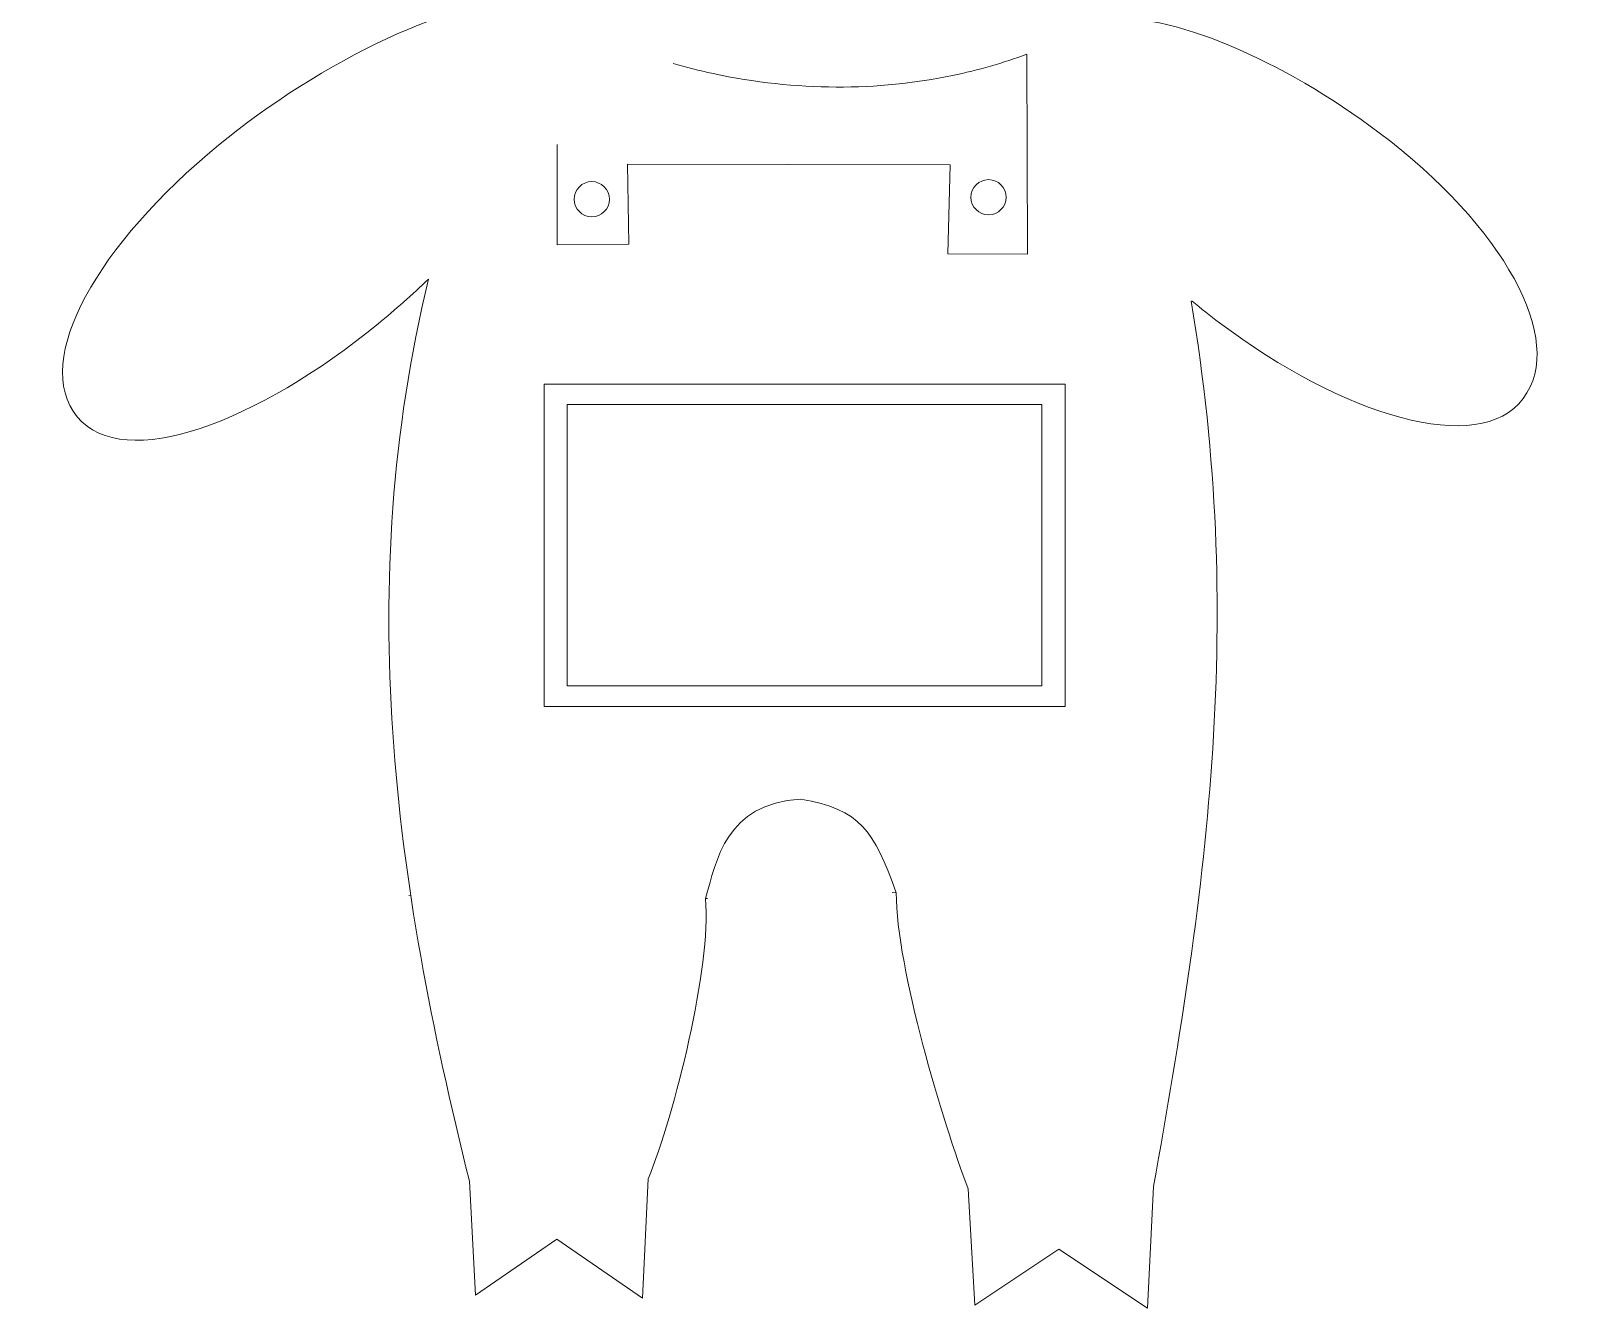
# Model space of a CAD drawing. Header units: centimetres. Extents: x -21.6 to 35.6, y -35.6 to 48.3.
# Drawn here: x 11.87 to 15.146, y 42.061 to 44.784 of the extents above; entities that cross this region are included whole.
import ezdxf
from ezdxf.lldxf.tags import DXFTag

# ---------------------------------------------------------------- set-up
doc = ezdxf.new("R2010")
doc.units = ezdxf.units.CM
doc.header["$MEASUREMENT"] = 0
doc.layers.add('layer 1', color=7, linetype='Continuous')
tags = doc.linetypes.add('New Line2', pattern=[1.5, 1, -0.5]).pattern_tags.tags
tags[6:7] = [DXFTag(74, 4), DXFTag(75, 0), DXFTag(340, '0'), DXFTag(46, 1.0), DXFTag(50, 0.0), DXFTag(44, 0.0), DXFTag(45, 0.0)]
tags[4:5] = [DXFTag(74, 4), DXFTag(75, 0), DXFTag(340, '0'), DXFTag(46, 1.0), DXFTag(50, 0.0), DXFTag(44, 0.0), DXFTag(45, 0.0)]

msp = doc.modelspace()

# ---------------------------------------------------------------- linework, layer by layer
at = {"layer": 'layer 1', "color": 250, "lineweight": 9}
for points, knots in [([(13.99818, 46.10705), (13.97431, 45.98879), (13.98201, 45.87995), (14.0138, 45.84906), (14.0138, 45.84906), (14.09141, 45.77368), (14.5406, 45.73053), (14.6646, 46.00949), (14.6646, 46.00949), (14.70347, 46.15955), (14.55481, 46.17974), (14.47711, 46.25534), (14.47711, 46.25534), (14.4118, 46.31889), (14.44661, 46.43709), (14.28517, 46.4689), (14.28517, 46.4689), (14.21463, 46.45787), (14.15787, 46.41935), (14.11349, 46.36645), (14.11349, 46.36645), (14.10242, 46.37425), (14.09118, 46.38189), (14.07979, 46.38937), (14.07979, 46.38937), (14.14194, 46.42341), (14.18234, 46.48103), (14.19094, 46.57318), (14.19094, 46.57318), (14.21394, 46.81967), (14.06979, 46.94397), (13.77294, 46.98942), (13.77294, 46.98942), (13.47609, 47.03488), (13.17826, 46.88405), (13.15527, 46.71029), (13.15527, 46.71029), (13.15112, 46.67893), (13.15467, 46.64885), (13.16495, 46.62043), (13.16495, 46.62043), (13.13648, 46.6238), (13.11005, 46.62524), (13.08559, 46.62501), (13.08559, 46.62501), (13.05921, 46.65685), (13.02645, 46.68481), (12.98626, 46.70697), (12.98626, 46.70697), (12.83883, 46.73346), (12.82545, 46.59438), (12.74605, 46.54966), (12.74605, 46.54966), (12.65159, 46.49647), (12.51282, 46.52105), (12.50187, 46.36), (12.50187, 46.36), (12.50744, 46.31339), (12.52475, 46.27192), (12.55017, 46.23544), (12.55017, 46.23544), (12.46798, 46.13025), (12.41133, 46.00594), (12.38841, 45.86716), (12.38841, 45.86716), (12.32245, 45.46792), (12.55467, 45.065), (12.93929, 44.84124), (12.93929, 44.84124), (12.7887, 44.86875), (12.48439, 44.71607), (12.27005, 44.54014), (12.27005, 44.54014), (12.01501, 44.33079), (11.86967, 44.08209), (11.96894, 43.96116), (11.96894, 43.96116), (12.0682, 43.84024), (12.35542, 43.95), (12.61047, 44.15935), (12.61047, 44.15935), (12.64689, 44.18925), (12.68301, 44.2213), (12.71789, 44.25464), (12.71789, 44.25464), (12.55916, 43.59639), (12.64405, 42.97642), (12.80517, 42.33135), (12.80517, 42.33135), (12.80517, 42.33135), (12.81836, 42.08841), (12.81836, 42.08841), (12.81836, 42.08841), (12.81836, 42.08841), (12.9919, 42.20771), (12.9919, 42.20771), (12.9919, 42.20771), (12.9919, 42.20771), (13.17415, 42.08199), (13.17415, 42.08199), (13.17415, 42.08199), (13.17415, 42.08199), (13.18654, 42.33646), (13.18654, 42.33646), (13.18654, 42.33646), (13.24251, 42.47435), (13.32146, 42.78745), (13.30863, 42.93435), (13.30863, 42.93435), (13.33205, 43.01564), (13.35145, 43.13621), (13.51142, 43.14588), (13.51142, 43.14588), (13.64012, 43.12367), (13.66702, 43.07908), (13.71524, 42.94643), (13.71524, 42.94643), (13.71556, 42.78459), (13.81551, 42.45393), (13.86872, 42.31524), (13.86872, 42.31524), (13.86872, 42.31524), (13.88268, 42.06693), (13.88268, 42.06693), (13.88268, 42.06693), (13.88268, 42.06693), (14.06231, 42.18623), (14.06231, 42.18623), (14.06231, 42.18623), (14.06231, 42.18623), (14.25095, 42.06051), (14.25095, 42.06051), (14.25095, 42.06051), (14.25095, 42.06051), (14.26405, 42.32022), (14.26405, 42.32022), (14.26405, 42.32022), (14.38001, 42.96465), (14.45766, 43.53541), (14.34414, 44.20749), (14.34414, 44.20749), (14.34497, 44.20751), (14.34582, 44.20753), (14.34667, 44.20757), (14.34667, 44.20757), (14.36541, 44.19189), (14.38469, 44.17656), (14.40448, 44.16165), (14.40448, 44.16165), (14.668, 43.96307), (14.95795, 43.87481), (15.05211, 43.99975), (15.05211, 43.99975), (15.14626, 44.1247), (15.00897, 44.36793), (14.74545, 44.56651), (14.74545, 44.56651), (14.5409, 44.72066), (14.29605, 44.82749), (14.15269, 44.80914), (14.15269, 44.80914), (14.37283, 44.93759), (14.52957, 45.14416), (14.5718, 45.39989), (14.5718, 45.39989), (14.59743, 45.55509), (14.57801, 45.71087), (14.52209, 45.85645)], [0, 0, 0, 0, 0.0232558, 0.0232558, 0.0232558, 0.0232558, 0.0465116, 0.0465116, 0.0465116, 0.0465116, 0.0697674, 0.0697674, 0.0697674, 0.0697674, 0.0930233, 0.0930233, 0.0930233, 0.0930233, 0.1162791, 0.1162791, 0.1162791, 0.1162791, 0.1395349, 0.1395349, 0.1395349, 0.1395349, 0.1627907, 0.1627907, 0.1627907, 0.1627907, 0.1860465, 0.1860465, 0.1860465, 0.1860465, 0.2093023, 0.2093023, 0.2093023, 0.2093023, 0.2325581, 0.2325581, 0.2325581, 0.2325581, 0.255814, 0.255814, 0.255814, 0.255814, 0.2790698, 0.2790698, 0.2790698, 0.2790698, 0.3023256, 0.3023256, 0.3023256, 0.3023256, 0.3255814, 0.3255814, 0.3255814, 0.3255814, 0.3488372, 0.3488372, 0.3488372, 0.3488372, 0.372093, 0.372093, 0.372093, 0.372093, 0.3953488, 0.3953488, 0.3953488, 0.3953488, 0.4186047, 0.4186047, 0.4186047, 0.4186047, 0.4418605, 0.4418605, 0.4418605, 0.4418605, 0.4651163, 0.4651163, 0.4651163, 0.4651163, 0.4883721, 0.4883721, 0.4883721, 0.4883721, 0.5116279, 0.5116279, 0.5116279, 0.5116279, 0.5348837, 0.5348837, 0.5348837, 0.5348837, 0.5581395, 0.5581395, 0.5581395, 0.5581395, 0.5813953, 0.5813953, 0.5813953, 0.5813953, 0.6046512, 0.6046512, 0.6046512, 0.6046512, 0.627907, 0.627907, 0.627907, 0.627907, 0.6511628, 0.6511628, 0.6511628, 0.6511628, 0.6744186, 0.6744186, 0.6744186, 0.6744186, 0.6976744, 0.6976744, 0.6976744, 0.6976744, 0.7209302, 0.7209302, 0.7209302, 0.7209302, 0.744186, 0.744186, 0.744186, 0.744186, 0.7674419, 0.7674419, 0.7674419, 0.7674419, 0.7906977, 0.7906977, 0.7906977, 0.7906977, 0.8139535, 0.8139535, 0.8139535, 0.8139535, 0.8372093, 0.8372093, 0.8372093, 0.8372093, 0.8604651, 0.8604651, 0.8604651, 0.8604651, 0.8837209, 0.8837209, 0.8837209, 0.8837209, 0.9069767, 0.9069767, 0.9069767, 0.9069767, 0.9302326, 0.9302326, 0.9302326, 0.9302326, 0.9534884, 0.9534884, 0.9534884, 0.9534884, 1, 1, 1, 1]), ([(13.23932, 44.71397), (13.26733, 44.70602), (13.2958, 44.69892), (13.32468, 44.69274), (13.32468, 44.69274), (13.50253, 44.65468), (13.67652, 44.6554), (13.83563, 44.68866), (13.83563, 44.68866), (13.89024, 44.70008), (13.94313, 44.71528), (13.99406, 44.73393), (13.99406, 44.73393), (13.99406, 44.73393), (13.9953, 44.3076), (13.9953, 44.3076), (13.9953, 44.3076), (13.9953, 44.3076), (13.82554, 44.30858), (13.82554, 44.30858), (13.82554, 44.30858), (13.82554, 44.30858), (13.83057, 44.49794), (13.83057, 44.49794), (13.83057, 44.49794), (13.83057, 44.49794), (13.14198, 44.49977), (13.14198, 44.49977), (13.14198, 44.49977), (13.14198, 44.49977), (13.14484, 44.32871), (13.14484, 44.32871), (13.14484, 44.32871), (13.14484, 44.32871), (12.99242, 44.32742), (12.99242, 44.32742), (12.99242, 44.32742), (12.99242, 44.32742), (12.99242, 44.54124), (12.99242, 44.54124)], [0, 0, 0, 0, 0.0909091, 0.0909091, 0.0909091, 0.0909091, 0.1818182, 0.1818182, 0.1818182, 0.1818182, 0.2727273, 0.2727273, 0.2727273, 0.2727273, 0.3636364, 0.3636364, 0.3636364, 0.3636364, 0.4545455, 0.4545455, 0.4545455, 0.4545455, 0.5454545, 0.5454545, 0.5454545, 0.5454545, 0.6363636, 0.6363636, 0.6363636, 0.6363636, 0.7272727, 0.7272727, 0.7272727, 0.7272727, 0.8181818, 0.8181818, 0.8181818, 0.8181818, 1, 1, 1, 1]), ([(13.91209, 44.46658), (13.89139, 44.46658), (13.87461, 44.4498), (13.87461, 44.42909), (13.87461, 44.42909), (13.8746, 44.40838), (13.89139, 44.3916), (13.91209, 44.3916), (13.91209, 44.3916), (13.9328, 44.3916), (13.94958, 44.40838), (13.94958, 44.42909), (13.94958, 44.42909), (13.94959, 44.4498), (13.9328, 44.46658), (13.91209, 44.46658)], [0, 0, 0, 0, 0.2, 0.2, 0.2, 0.2, 0.4, 0.4, 0.4, 0.4, 0.6, 0.6, 0.6, 0.6, 1, 1, 1, 1]), ([(13.91209, 44.46658), (13.89139, 44.46658), (13.87461, 44.4498), (13.87461, 44.42909), (13.87461, 44.42909), (13.8746, 44.40838), (13.89139, 44.3916), (13.91209, 44.3916), (13.91209, 44.3916), (13.9328, 44.3916), (13.94958, 44.40838), (13.94958, 44.42909), (13.94958, 44.42909), (13.94959, 44.4498), (13.9328, 44.46658), (13.91209, 44.46658)], [0, 0, 0, 0, 0.2, 0.2, 0.2, 0.2, 0.4, 0.4, 0.4, 0.4, 0.6, 0.6, 0.6, 0.6, 1, 1, 1, 1]), ([(13.91209, 44.46658), (13.89139, 44.46658), (13.87461, 44.4498), (13.87461, 44.42909), (13.87461, 44.42909), (13.8746, 44.40838), (13.89139, 44.3916), (13.91209, 44.3916), (13.91209, 44.3916), (13.9328, 44.3916), (13.94958, 44.40838), (13.94958, 44.42909), (13.94958, 44.42909), (13.94959, 44.44979), (13.9328, 44.46658), (13.91209, 44.46658)], [0, 0, 0, 0, 0.2, 0.2, 0.2, 0.2, 0.4, 0.4, 0.4, 0.4, 0.6, 0.6, 0.6, 0.6, 1, 1, 1, 1]), ([(13.91209, 44.46658), (13.89139, 44.46658), (13.87461, 44.4498), (13.87461, 44.42909), (13.87461, 44.42909), (13.8746, 44.40838), (13.89139, 44.3916), (13.91209, 44.3916), (13.91209, 44.3916), (13.9328, 44.3916), (13.94958, 44.40838), (13.94958, 44.42909), (13.94958, 44.42909), (13.94959, 44.44979), (13.9328, 44.46658), (13.91209, 44.46658)], [0, 0, 0, 0, 0.2, 0.2, 0.2, 0.2, 0.4, 0.4, 0.4, 0.4, 0.6, 0.6, 0.6, 0.6, 1, 1, 1, 1]), ([(13.91209, 44.46658), (13.89139, 44.46658), (13.87461, 44.44979), (13.87461, 44.42909), (13.87461, 44.42909), (13.8746, 44.40838), (13.89139, 44.3916), (13.91209, 44.3916), (13.91209, 44.3916), (13.9328, 44.3916), (13.94958, 44.40838), (13.94958, 44.42909), (13.94958, 44.42909), (13.94959, 44.44979), (13.9328, 44.46658), (13.91209, 44.46658)], [0, 0, 0, 0, 0.2, 0.2, 0.2, 0.2, 0.4, 0.4, 0.4, 0.4, 0.6, 0.6, 0.6, 0.6, 1, 1, 1, 1]), ([(13.91209, 44.46658), (13.89139, 44.46658), (13.87461, 44.44979), (13.87461, 44.42909), (13.87461, 44.42909), (13.8746, 44.40838), (13.89139, 44.3916), (13.91209, 44.3916), (13.91209, 44.3916), (13.9328, 44.3916), (13.94958, 44.40838), (13.94958, 44.42909), (13.94958, 44.42909), (13.94959, 44.44979), (13.9328, 44.46658), (13.91209, 44.46658)], [0, 0, 0, 0, 0.2, 0.2, 0.2, 0.2, 0.4, 0.4, 0.4, 0.4, 0.6, 0.6, 0.6, 0.6, 1, 1, 1, 1]), ([(13.91209, 44.46658), (13.89139, 44.46658), (13.87461, 44.44979), (13.87461, 44.42909), (13.87461, 44.42909), (13.8746, 44.40838), (13.89139, 44.3916), (13.91209, 44.3916), (13.91209, 44.3916), (13.9328, 44.3916), (13.94958, 44.40838), (13.94958, 44.42909), (13.94958, 44.42909), (13.94959, 44.44979), (13.9328, 44.46658), (13.91209, 44.46658)], [0, 0, 0, 0, 0.2, 0.2, 0.2, 0.2, 0.4, 0.4, 0.4, 0.4, 0.6, 0.6, 0.6, 0.6, 1, 1, 1, 1]), ([(13.91209, 44.46658), (13.89139, 44.46658), (13.87461, 44.44979), (13.87461, 44.42909), (13.87461, 44.42909), (13.8746, 44.40838), (13.89139, 44.3916), (13.91209, 44.3916), (13.91209, 44.3916), (13.9328, 44.3916), (13.94958, 44.40838), (13.94958, 44.42909), (13.94958, 44.42909), (13.94959, 44.44979), (13.9328, 44.46658), (13.91209, 44.46658)], [0, 0, 0, 0, 0.2, 0.2, 0.2, 0.2, 0.4, 0.4, 0.4, 0.4, 0.6, 0.6, 0.6, 0.6, 1, 1, 1, 1]), ([(13.91209, 44.46658), (13.89139, 44.46658), (13.87461, 44.44979), (13.87461, 44.42909), (13.87461, 44.42909), (13.8746, 44.40838), (13.89139, 44.3916), (13.91209, 44.3916), (13.91209, 44.3916), (13.9328, 44.3916), (13.94958, 44.40838), (13.94958, 44.42909), (13.94958, 44.42909), (13.94959, 44.44979), (13.9328, 44.46658), (13.91209, 44.46658)], [0, 0, 0, 0, 0.2, 0.2, 0.2, 0.2, 0.4, 0.4, 0.4, 0.4, 0.6, 0.6, 0.6, 0.6, 1, 1, 1, 1]), ([(13.91209, 44.46658), (13.89139, 44.46658), (13.87461, 44.44979), (13.87461, 44.42909), (13.87461, 44.42909), (13.8746, 44.40838), (13.89139, 44.3916), (13.91209, 44.3916), (13.91209, 44.3916), (13.9328, 44.3916), (13.94958, 44.40838), (13.94958, 44.42909), (13.94958, 44.42909), (13.94959, 44.44979), (13.9328, 44.46658), (13.91209, 44.46658)], [0, 0, 0, 0, 0.2, 0.2, 0.2, 0.2, 0.4, 0.4, 0.4, 0.4, 0.6, 0.6, 0.6, 0.6, 1, 1, 1, 1]), ([(13.91209, 44.46658), (13.89139, 44.46658), (13.87461, 44.44979), (13.87461, 44.42909), (13.87461, 44.42909), (13.8746, 44.40838), (13.89139, 44.3916), (13.91209, 44.3916), (13.91209, 44.3916), (13.9328, 44.3916), (13.94958, 44.40838), (13.94958, 44.42909), (13.94958, 44.42909), (13.94959, 44.44979), (13.9328, 44.46658), (13.91209, 44.46658)], [0, 0, 0, 0, 0.2, 0.2, 0.2, 0.2, 0.4, 0.4, 0.4, 0.4, 0.6, 0.6, 0.6, 0.6, 1, 1, 1, 1]), ([(13.91209, 44.46658), (13.89139, 44.46658), (13.87461, 44.44979), (13.87461, 44.42909), (13.87461, 44.42909), (13.8746, 44.40838), (13.89139, 44.3916), (13.91209, 44.3916), (13.91209, 44.3916), (13.9328, 44.3916), (13.94958, 44.40838), (13.94958, 44.42909), (13.94958, 44.42909), (13.94959, 44.44979), (13.9328, 44.46658), (13.91209, 44.46658)], [0, 0, 0, 0, 0.2, 0.2, 0.2, 0.2, 0.4, 0.4, 0.4, 0.4, 0.6, 0.6, 0.6, 0.6, 1, 1, 1, 1]), ([(13.91209, 44.46658), (13.89139, 44.46658), (13.87461, 44.44979), (13.87461, 44.42909), (13.87461, 44.42909), (13.8746, 44.40838), (13.89139, 44.3916), (13.91209, 44.3916), (13.91209, 44.3916), (13.9328, 44.3916), (13.94958, 44.40838), (13.94958, 44.42909), (13.94958, 44.42909), (13.94959, 44.44979), (13.9328, 44.46658), (13.91209, 44.46658)], [0, 0, 0, 0, 0.2, 0.2, 0.2, 0.2, 0.4, 0.4, 0.4, 0.4, 0.6, 0.6, 0.6, 0.6, 1, 1, 1, 1]), ([(13.91209, 44.46658), (13.89139, 44.46658), (13.87461, 44.44979), (13.87461, 44.42909), (13.87461, 44.42909), (13.8746, 44.40838), (13.89139, 44.3916), (13.91209, 44.3916), (13.91209, 44.3916), (13.9328, 44.3916), (13.94958, 44.40838), (13.94958, 44.42909), (13.94958, 44.42909), (13.94959, 44.44979), (13.9328, 44.46658), (13.91209, 44.46658)], [0, 0, 0, 0, 0.2, 0.2, 0.2, 0.2, 0.4, 0.4, 0.4, 0.4, 0.6, 0.6, 0.6, 0.6, 1, 1, 1, 1]), ([(13.91209, 44.46658), (13.89139, 44.46658), (13.87461, 44.44979), (13.87461, 44.42909), (13.87461, 44.42909), (13.8746, 44.40838), (13.89139, 44.3916), (13.91209, 44.3916), (13.91209, 44.3916), (13.9328, 44.3916), (13.94958, 44.40838), (13.94958, 44.42909), (13.94958, 44.42909), (13.94959, 44.44979), (13.9328, 44.46658), (13.91209, 44.46658)], [0, 0, 0, 0, 0.2, 0.2, 0.2, 0.2, 0.4, 0.4, 0.4, 0.4, 0.6, 0.6, 0.6, 0.6, 1, 1, 1, 1]), ([(13.91209, 44.46658), (13.89139, 44.46658), (13.87461, 44.44979), (13.87461, 44.42909), (13.87461, 44.42909), (13.8746, 44.40838), (13.89139, 44.3916), (13.91209, 44.3916), (13.91209, 44.3916), (13.9328, 44.3916), (13.94958, 44.40838), (13.94958, 44.42909), (13.94958, 44.42909), (13.94959, 44.44979), (13.9328, 44.46658), (13.91209, 44.46658)], [0, 0, 0, 0, 0.2, 0.2, 0.2, 0.2, 0.4, 0.4, 0.4, 0.4, 0.6, 0.6, 0.6, 0.6, 1, 1, 1, 1]), ([(13.91209, 44.46658), (13.89139, 44.46658), (13.87461, 44.44979), (13.87461, 44.42909), (13.87461, 44.42909), (13.8746, 44.40838), (13.89139, 44.3916), (13.91209, 44.3916), (13.91209, 44.3916), (13.9328, 44.3916), (13.94958, 44.40838), (13.94958, 44.42909), (13.94958, 44.42909), (13.94959, 44.44979), (13.9328, 44.46658), (13.91209, 44.46658)], [0, 0, 0, 0, 0.2, 0.2, 0.2, 0.2, 0.4, 0.4, 0.4, 0.4, 0.6, 0.6, 0.6, 0.6, 1, 1, 1, 1]), ([(13.91209, 44.46658), (13.89139, 44.46658), (13.87461, 44.44979), (13.87461, 44.42909), (13.87461, 44.42909), (13.8746, 44.40838), (13.89139, 44.3916), (13.91209, 44.3916), (13.91209, 44.3916), (13.9328, 44.3916), (13.94958, 44.40838), (13.94958, 44.42909), (13.94958, 44.42909), (13.94959, 44.44979), (13.9328, 44.46658), (13.91209, 44.46658)], [0, 0, 0, 0, 0.2, 0.2, 0.2, 0.2, 0.4, 0.4, 0.4, 0.4, 0.6, 0.6, 0.6, 0.6, 1, 1, 1, 1]), ([(13.91209, 44.46658), (13.89139, 44.46658), (13.87461, 44.44979), (13.87461, 44.42909), (13.87461, 44.42909), (13.8746, 44.40838), (13.89139, 44.3916), (13.91209, 44.3916), (13.91209, 44.3916), (13.9328, 44.3916), (13.94958, 44.40838), (13.94958, 44.42909), (13.94958, 44.42909), (13.94959, 44.44979), (13.9328, 44.46658), (13.91209, 44.46658)], [0, 0, 0, 0, 0.2, 0.2, 0.2, 0.2, 0.4, 0.4, 0.4, 0.4, 0.6, 0.6, 0.6, 0.6, 1, 1, 1, 1]), ([(13.91209, 44.46658), (13.89139, 44.46658), (13.87461, 44.44979), (13.87461, 44.42909), (13.87461, 44.42909), (13.8746, 44.40838), (13.89139, 44.3916), (13.91209, 44.3916), (13.91209, 44.3916), (13.9328, 44.3916), (13.94958, 44.40838), (13.94958, 44.42909), (13.94958, 44.42909), (13.94959, 44.44979), (13.9328, 44.46658), (13.91209, 44.46658)], [0, 0, 0, 0, 0.2, 0.2, 0.2, 0.2, 0.4, 0.4, 0.4, 0.4, 0.6, 0.6, 0.6, 0.6, 1, 1, 1, 1]), ([(13.91209, 44.46658), (13.89139, 44.46658), (13.87461, 44.44979), (13.87461, 44.42909), (13.87461, 44.42909), (13.8746, 44.40838), (13.89139, 44.3916), (13.91209, 44.3916), (13.91209, 44.3916), (13.9328, 44.3916), (13.94958, 44.40838), (13.94958, 44.42909), (13.94958, 44.42909), (13.94959, 44.44979), (13.9328, 44.46658), (13.91209, 44.46658)], [0, 0, 0, 0, 0.2, 0.2, 0.2, 0.2, 0.4, 0.4, 0.4, 0.4, 0.6, 0.6, 0.6, 0.6, 1, 1, 1, 1]), ([(13.10363, 44.42486), (13.10363, 44.44556), (13.08685, 44.46234), (13.06615, 44.46234), (13.06615, 44.46234), (13.04544, 44.46234), (13.02866, 44.44556), (13.02866, 44.42486), (13.02866, 44.42486), (13.02865, 44.40416), (13.04544, 44.38738), (13.06614, 44.38738), (13.06614, 44.38738), (13.08685, 44.38738), (13.10363, 44.40416), (13.10363, 44.42486)], [0, 0, 0, 0, 0.2, 0.2, 0.2, 0.2, 0.4, 0.4, 0.4, 0.4, 0.6, 0.6, 0.6, 0.6, 1, 1, 1, 1]), ([(13.10363, 44.42486), (13.10363, 44.44556), (13.08685, 44.46234), (13.06615, 44.46234), (13.06615, 44.46234), (13.04544, 44.46234), (13.02866, 44.44556), (13.02866, 44.42486), (13.02866, 44.42486), (13.02865, 44.40416), (13.04544, 44.38738), (13.06614, 44.38738), (13.06614, 44.38738), (13.08685, 44.38738), (13.10363, 44.40416), (13.10363, 44.42486)], [0, 0, 0, 0, 0.2, 0.2, 0.2, 0.2, 0.4, 0.4, 0.4, 0.4, 0.6, 0.6, 0.6, 0.6, 1, 1, 1, 1]), ([(13.10363, 44.42486), (13.10363, 44.44556), (13.08685, 44.46234), (13.06615, 44.46234), (13.06615, 44.46234), (13.04544, 44.46234), (13.02866, 44.44556), (13.02866, 44.42486), (13.02866, 44.42486), (13.02865, 44.40416), (13.04544, 44.38738), (13.06614, 44.38738), (13.06614, 44.38738), (13.08685, 44.38738), (13.10363, 44.40416), (13.10363, 44.42486)], [0, 0, 0, 0, 0.2, 0.2, 0.2, 0.2, 0.4, 0.4, 0.4, 0.4, 0.6, 0.6, 0.6, 0.6, 1, 1, 1, 1]), ([(13.10363, 44.42486), (13.10363, 44.44556), (13.08685, 44.46234), (13.06615, 44.46234), (13.06615, 44.46234), (13.04544, 44.46234), (13.02866, 44.44556), (13.02866, 44.42486), (13.02866, 44.42486), (13.02865, 44.40416), (13.04544, 44.38738), (13.06614, 44.38738), (13.06614, 44.38738), (13.08685, 44.38738), (13.10363, 44.40416), (13.10363, 44.42486)], [0, 0, 0, 0, 0.2, 0.2, 0.2, 0.2, 0.4, 0.4, 0.4, 0.4, 0.6, 0.6, 0.6, 0.6, 1, 1, 1, 1]), ([(13.10363, 44.42486), (13.10363, 44.44556), (13.08685, 44.46234), (13.06615, 44.46234), (13.06615, 44.46234), (13.04544, 44.46234), (13.02866, 44.44556), (13.02866, 44.42486), (13.02866, 44.42486), (13.02865, 44.40416), (13.04544, 44.38738), (13.06614, 44.38738), (13.06614, 44.38738), (13.08685, 44.38738), (13.10363, 44.40416), (13.10363, 44.42486)], [0, 0, 0, 0, 0.2, 0.2, 0.2, 0.2, 0.4, 0.4, 0.4, 0.4, 0.6, 0.6, 0.6, 0.6, 1, 1, 1, 1]), ([(13.10363, 44.42486), (13.10363, 44.44556), (13.08685, 44.46234), (13.06615, 44.46234), (13.06615, 44.46234), (13.04544, 44.46234), (13.02866, 44.44556), (13.02866, 44.42486), (13.02866, 44.42486), (13.02865, 44.40416), (13.04544, 44.38738), (13.06614, 44.38738), (13.06614, 44.38738), (13.08685, 44.38738), (13.10363, 44.40416), (13.10363, 44.42486)], [0, 0, 0, 0, 0.2, 0.2, 0.2, 0.2, 0.4, 0.4, 0.4, 0.4, 0.6, 0.6, 0.6, 0.6, 1, 1, 1, 1]), ([(13.10363, 44.42486), (13.10363, 44.44556), (13.08685, 44.46234), (13.06615, 44.46234), (13.06615, 44.46234), (13.04544, 44.46234), (13.02866, 44.44556), (13.02866, 44.42486), (13.02866, 44.42486), (13.02865, 44.40416), (13.04544, 44.38738), (13.06614, 44.38738), (13.06614, 44.38738), (13.08685, 44.38738), (13.10363, 44.40416), (13.10363, 44.42486)], [0, 0, 0, 0, 0.2, 0.2, 0.2, 0.2, 0.4, 0.4, 0.4, 0.4, 0.6, 0.6, 0.6, 0.6, 1, 1, 1, 1]), ([(13.10363, 44.42486), (13.10363, 44.44556), (13.08685, 44.46234), (13.06615, 44.46234), (13.06615, 44.46234), (13.04544, 44.46234), (13.02866, 44.44556), (13.02866, 44.42486), (13.02866, 44.42486), (13.02865, 44.40416), (13.04544, 44.38738), (13.06614, 44.38738), (13.06614, 44.38738), (13.08685, 44.38738), (13.10363, 44.40416), (13.10363, 44.42486)], [0, 0, 0, 0, 0.2, 0.2, 0.2, 0.2, 0.4, 0.4, 0.4, 0.4, 0.6, 0.6, 0.6, 0.6, 1, 1, 1, 1]), ([(13.10363, 44.42486), (13.10363, 44.44556), (13.08685, 44.46234), (13.06615, 44.46234), (13.06615, 44.46234), (13.04544, 44.46234), (13.02866, 44.44556), (13.02866, 44.42486), (13.02866, 44.42486), (13.02865, 44.40416), (13.04544, 44.38738), (13.06614, 44.38738), (13.06614, 44.38738), (13.08685, 44.38738), (13.10363, 44.40416), (13.10363, 44.42486)], [0, 0, 0, 0, 0.2, 0.2, 0.2, 0.2, 0.4, 0.4, 0.4, 0.4, 0.6, 0.6, 0.6, 0.6, 1, 1, 1, 1]), ([(13.10363, 44.42486), (13.10363, 44.44556), (13.08685, 44.46234), (13.06615, 44.46234), (13.06615, 44.46234), (13.04544, 44.46234), (13.02866, 44.44556), (13.02866, 44.42486), (13.02866, 44.42486), (13.02865, 44.40416), (13.04544, 44.38738), (13.06614, 44.38738), (13.06614, 44.38738), (13.08685, 44.38738), (13.10363, 44.40416), (13.10363, 44.42486)], [0, 0, 0, 0, 0.2, 0.2, 0.2, 0.2, 0.4, 0.4, 0.4, 0.4, 0.6, 0.6, 0.6, 0.6, 1, 1, 1, 1]), ([(13.10363, 44.42486), (13.10363, 44.44556), (13.08685, 44.46234), (13.06615, 44.46234), (13.06615, 44.46234), (13.04544, 44.46234), (13.02866, 44.44556), (13.02866, 44.42486), (13.02866, 44.42486), (13.02865, 44.40416), (13.04544, 44.38738), (13.06614, 44.38738), (13.06614, 44.38738), (13.08685, 44.38738), (13.10363, 44.40416), (13.10363, 44.42486)], [0, 0, 0, 0, 0.2, 0.2, 0.2, 0.2, 0.4, 0.4, 0.4, 0.4, 0.6, 0.6, 0.6, 0.6, 1, 1, 1, 1]), ([(13.10363, 44.42486), (13.10363, 44.44556), (13.08685, 44.46234), (13.06615, 44.46234), (13.06615, 44.46234), (13.04544, 44.46234), (13.02866, 44.44556), (13.02866, 44.42486), (13.02866, 44.42486), (13.02865, 44.40416), (13.04544, 44.38738), (13.06614, 44.38738), (13.06614, 44.38738), (13.08685, 44.38738), (13.10363, 44.40416), (13.10363, 44.42486)], [0, 0, 0, 0, 0.2, 0.2, 0.2, 0.2, 0.4, 0.4, 0.4, 0.4, 0.6, 0.6, 0.6, 0.6, 1, 1, 1, 1]), ([(13.10363, 44.42486), (13.10363, 44.44556), (13.08685, 44.46234), (13.06615, 44.46234), (13.06615, 44.46234), (13.04544, 44.46234), (13.02866, 44.44556), (13.02866, 44.42486), (13.02866, 44.42486), (13.02865, 44.40416), (13.04544, 44.38738), (13.06614, 44.38738), (13.06614, 44.38738), (13.08685, 44.38738), (13.10363, 44.40416), (13.10363, 44.42486)], [0, 0, 0, 0, 0.2, 0.2, 0.2, 0.2, 0.4, 0.4, 0.4, 0.4, 0.6, 0.6, 0.6, 0.6, 1, 1, 1, 1]), ([(13.10363, 44.42486), (13.10363, 44.44556), (13.08685, 44.46234), (13.06615, 44.46234), (13.06615, 44.46234), (13.04544, 44.46234), (13.02866, 44.44556), (13.02866, 44.42486), (13.02866, 44.42486), (13.02865, 44.40416), (13.04544, 44.38738), (13.06614, 44.38738), (13.06614, 44.38738), (13.08685, 44.38738), (13.10363, 44.40416), (13.10363, 44.42486)], [0, 0, 0, 0, 0.2, 0.2, 0.2, 0.2, 0.4, 0.4, 0.4, 0.4, 0.6, 0.6, 0.6, 0.6, 1, 1, 1, 1]), ([(13.10363, 44.42486), (13.10363, 44.44556), (13.08685, 44.46234), (13.06615, 44.46234), (13.06615, 44.46234), (13.04544, 44.46234), (13.02866, 44.44556), (13.02866, 44.42486), (13.02866, 44.42486), (13.02865, 44.40416), (13.04544, 44.38738), (13.06614, 44.38738), (13.06614, 44.38738), (13.08685, 44.38738), (13.10363, 44.40416), (13.10363, 44.42486)], [0, 0, 0, 0, 0.2, 0.2, 0.2, 0.2, 0.4, 0.4, 0.4, 0.4, 0.6, 0.6, 0.6, 0.6, 1, 1, 1, 1]), ([(13.10363, 44.42486), (13.10363, 44.44556), (13.08685, 44.46234), (13.06615, 44.46234), (13.06615, 44.46234), (13.04544, 44.46234), (13.02866, 44.44556), (13.02866, 44.42486), (13.02866, 44.42486), (13.02865, 44.40416), (13.04544, 44.38738), (13.06614, 44.38738), (13.06614, 44.38738), (13.08685, 44.38738), (13.10363, 44.40416), (13.10363, 44.42486)], [0, 0, 0, 0, 0.2, 0.2, 0.2, 0.2, 0.4, 0.4, 0.4, 0.4, 0.6, 0.6, 0.6, 0.6, 1, 1, 1, 1]), ([(13.10363, 44.42486), (13.10363, 44.44556), (13.08685, 44.46234), (13.06615, 44.46234), (13.06615, 44.46234), (13.04544, 44.46234), (13.02866, 44.44556), (13.02866, 44.42486), (13.02866, 44.42486), (13.02865, 44.40416), (13.04544, 44.38738), (13.06614, 44.38738), (13.06614, 44.38738), (13.08685, 44.38738), (13.10363, 44.40416), (13.10363, 44.42486)], [0, 0, 0, 0, 0.2, 0.2, 0.2, 0.2, 0.4, 0.4, 0.4, 0.4, 0.6, 0.6, 0.6, 0.6, 1, 1, 1, 1]), ([(13.10363, 44.42486), (13.10363, 44.44556), (13.08685, 44.46234), (13.06615, 44.46234), (13.06615, 44.46234), (13.04544, 44.46234), (13.02866, 44.44556), (13.02866, 44.42486), (13.02866, 44.42486), (13.02865, 44.40416), (13.04544, 44.38738), (13.06614, 44.38738), (13.06614, 44.38738), (13.08685, 44.38738), (13.10363, 44.40416), (13.10363, 44.42486)], [0, 0, 0, 0, 0.2, 0.2, 0.2, 0.2, 0.4, 0.4, 0.4, 0.4, 0.6, 0.6, 0.6, 0.6, 1, 1, 1, 1]), ([(13.10363, 44.42486), (13.10363, 44.44556), (13.08685, 44.46234), (13.06615, 44.46234), (13.06615, 44.46234), (13.04544, 44.46234), (13.02866, 44.44556), (13.02866, 44.42486), (13.02866, 44.42486), (13.02865, 44.40416), (13.04544, 44.38738), (13.06614, 44.38738), (13.06614, 44.38738), (13.08685, 44.38738), (13.10363, 44.40416), (13.10363, 44.42486)], [0, 0, 0, 0, 0.2, 0.2, 0.2, 0.2, 0.4, 0.4, 0.4, 0.4, 0.6, 0.6, 0.6, 0.6, 1, 1, 1, 1]), ([(13.10363, 44.42486), (13.10363, 44.44556), (13.08685, 44.46234), (13.06615, 44.46234), (13.06615, 44.46234), (13.04544, 44.46234), (13.02866, 44.44556), (13.02866, 44.42486), (13.02866, 44.42486), (13.02865, 44.40416), (13.04544, 44.38738), (13.06614, 44.38738), (13.06614, 44.38738), (13.08685, 44.38738), (13.10363, 44.40416), (13.10363, 44.42486)], [0, 0, 0, 0, 0.2, 0.2, 0.2, 0.2, 0.4, 0.4, 0.4, 0.4, 0.6, 0.6, 0.6, 0.6, 1, 1, 1, 1]), ([(13.10363, 44.42486), (13.10363, 44.44556), (13.08685, 44.46234), (13.06615, 44.46234), (13.06615, 44.46234), (13.04544, 44.46234), (13.02866, 44.44556), (13.02866, 44.42486), (13.02866, 44.42486), (13.02865, 44.40416), (13.04544, 44.38738), (13.06614, 44.38738), (13.06614, 44.38738), (13.08685, 44.38738), (13.10363, 44.40416), (13.10363, 44.42486)], [0, 0, 0, 0, 0.2, 0.2, 0.2, 0.2, 0.4, 0.4, 0.4, 0.4, 0.6, 0.6, 0.6, 0.6, 1, 1, 1, 1]), ([(12.96457, 43.34316), (12.96457, 43.34316), (14.07539, 43.34316), (14.07539, 43.34316), (14.07539, 43.34316), (14.07539, 43.34316), (14.07539, 44.03082), (14.07539, 44.03082), (14.07539, 44.03082), (14.07539, 44.03082), (12.96457, 44.03082), (12.96457, 44.03082), (12.96457, 44.03082), (12.96457, 44.03082), (12.96457, 43.34316), (12.96457, 43.34316), (12.96457, 43.34316), (12.96457, 43.34316), (12.96457, 43.34316), (12.96457, 43.34316)], [0, 0, 0, 0, 0.1666667, 0.1666667, 0.1666667, 0.1666667, 0.3333333, 0.3333333, 0.3333333, 0.3333333, 0.5, 0.5, 0.5, 0.5, 0.6666667, 0.6666667, 0.6666667, 0.6666667, 1, 1, 1, 1])]:
    msp.add_open_spline(points, degree=3, knots=knots, dxfattribs=at)
for points in [[(13.91209, 44.46658), (13.91209, 44.46658), (13.91209, 44.46658), (13.91209, 44.46658)], [(13.91209, 44.46658), (13.91209, 44.46658), (13.91209, 44.46658), (13.91209, 44.46658)], [(13.06615, 44.46234), (13.06615, 44.46234), (13.06615, 44.46234), (13.06615, 44.46234)], [(13.02866, 44.42486), (13.02866, 44.42486), (13.02866, 44.42486), (13.02866, 44.42486)], [(13.10363, 44.42486), (13.10363, 44.42486), (13.10363, 44.42486), (13.10363, 44.42486)], [(13.10363, 44.42486), (13.10363, 44.42486), (13.10363, 44.42486), (13.10363, 44.42486)], [(13.87461, 44.42909), (13.87461, 44.42909), (13.87461, 44.42909), (13.87461, 44.42909)], [(13.94958, 44.42909), (13.94958, 44.42909), (13.94958, 44.42909), (13.94958, 44.42909)], [(13.06614, 44.38738), (13.06614, 44.38738), (13.06614, 44.38738), (13.06614, 44.38738)], [(13.91209, 44.3916), (13.91209, 44.3916), (13.91209, 44.3916), (13.91209, 44.3916)], [(12.68013, 42.9401), (12.68013, 42.9401), (12.67601, 42.94014), (12.67601, 42.94014)], [(13.31307, 42.93431), (13.31307, 42.93431), (13.30863, 42.93435), (13.30863, 42.93435)], [(13.71524, 42.94643), (13.71524, 42.94643), (13.70637, 42.94651), (13.70637, 42.94651)]]:
    msp.add_open_spline(points, degree=3, dxfattribs=at)
at = {"layer": 'layer 1', "color": 250, "linetype": 'New Line2', "lineweight": 9}
msp.add_open_spline([(13.01393, 43.38711), (13.01393, 43.38711), (14.02603, 43.38711), (14.02603, 43.38711), (14.02603, 43.38711), (14.02603, 43.38711), (14.02603, 43.98687), (14.02603, 43.98687), (14.02603, 43.98687), (14.02603, 43.98687), (13.01393, 43.98687), (13.01393, 43.98687), (13.01393, 43.98687), (13.01393, 43.98687), (13.01393, 43.38711), (13.01393, 43.38711), (13.01393, 43.38711), (13.01393, 43.38711), (13.01393, 43.38711), (13.01393, 43.38711)], degree=3, knots=[0, 0, 0, 0, 0.1666667, 0.1666667, 0.1666667, 0.1666667, 0.3333333, 0.3333333, 0.3333333, 0.3333333, 0.5, 0.5, 0.5, 0.5, 0.6666667, 0.6666667, 0.6666667, 0.6666667, 1, 1, 1, 1], dxfattribs=at)

doc.saveas('drawing.dxf')
